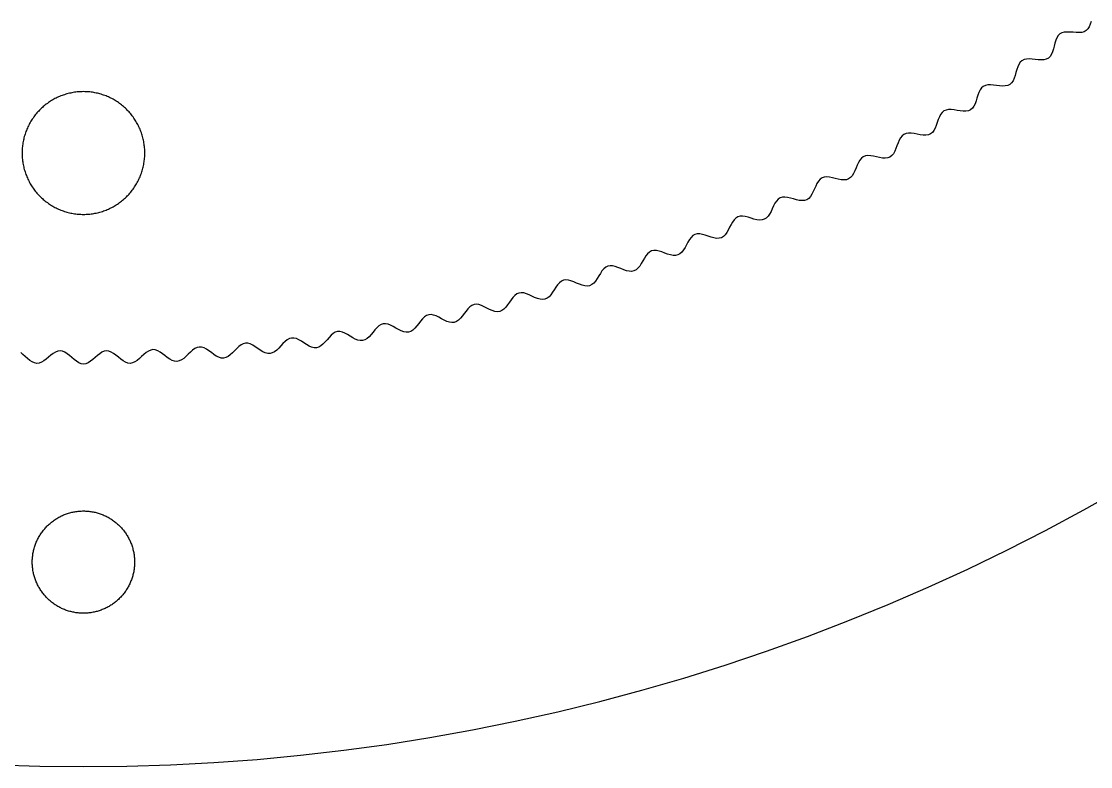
# Model space of a CAD drawing. Header units: metres. Extents: x -102 to 102, y -102 to 102.
# Drawn here: x -3 to 49.2, y -101.5 to -65.1 of the extents above; entities that cross this region are included whole.
import ezdxf

# ---------------------------------------------------------------- set-up
doc = ezdxf.new("R2010")
doc.units = ezdxf.units.M

msp = doc.modelspace()

# ---------------------------------------------------------------- linework, layer by layer
for p, q in [((49.2049, -65.2023), (49.1557, -65.3266)), ((49.2429, -65.0635), (49.2049, -65.2023)), ((47.6366, -65.7591), (47.571, -65.8618)), ((47.7193, -65.68), (47.6366, -65.7591)), ((47.8201, -65.6258), (47.7193, -65.68)), ((47.9381, -65.5951), (47.8201, -65.6258)), ((48.0708, -65.5843), (47.9381, -65.5951)), ((48.2143, -65.5879), (48.0708, -65.5843)), ((48.3636, -65.5988), (48.2143, -65.5879)), ((48.513, -65.6095), (48.3636, -65.5988)), ((48.6569, -65.6122), (48.513, -65.6095)), ((48.7901, -65.6002), (48.6569, -65.6122)), ((48.9084, -65.5678), (48.7901, -65.6002)), ((49.0091, -65.5118), (48.9084, -65.5678)), ((49.0913, -65.431), (49.0091, -65.5118)), ((49.1557, -65.3266), (49.0913, -65.431)), ((47.443, -66.2677), (47.407, -66.4131)), ((47.4787, -66.1223), (47.443, -66.2677)), ((47.5197, -65.9847), (47.4787, -66.1223)), ((47.571, -65.8618), (47.5197, -65.9847)), ((47.1608, -66.8547), (47.0585, -66.9079)), ((47.2452, -66.7762), (47.1608, -66.8547)), ((47.3125, -66.6737), (47.2452, -66.7762)), ((47.3651, -66.5508), (47.3125, -66.6737)), ((47.407, -66.4131), (47.3651, -66.5508)), ((45.6588, -67.2858), (45.614, -67.4222)), ((45.7134, -67.1644), (45.6588, -67.2858)), ((45.782, -67.0635), (45.7134, -67.1644)), ((45.8668, -66.9868), (45.782, -67.0635)), ((45.9691, -66.9354), (45.8668, -66.9868)), ((46.0878, -66.908), (45.9691, -66.9354)), ((46.2208, -66.901), (46.0878, -66.908)), ((46.3642, -66.9085), (46.2208, -66.901)), ((46.5132, -66.9237), (46.3642, -66.9085)), ((46.6622, -66.9385), (46.5132, -66.9237)), ((46.8059, -66.9453), (46.6622, -66.9385)), ((46.9394, -66.9369), (46.8059, -66.9453)), ((47.0585, -66.9079), (46.9394, -66.9369)), ((45.4885, -67.8474), (45.4324, -67.9687)), ((45.5341, -67.7109), (45.4885, -67.8474)), ((45.5742, -67.5666), (45.5341, -67.7109)), ((45.614, -67.4222), (45.5742, -67.5666)), ((43.8203, -68.4146), (43.7622, -68.5345)), ((43.8916, -68.3157), (43.8203, -68.4146)), ((43.9786, -68.2414), (43.8916, -68.3157)), ((44.0822, -68.1929), (43.9786, -68.2414)), ((44.2017, -68.1688), (44.0822, -68.1929)), ((44.3348, -68.1654), (44.2017, -68.1688)), ((44.478, -68.177), (44.3348, -68.1654)), ((44.6264, -68.1963), (44.478, -68.177)), ((44.775, -68.2153), (44.6264, -68.1963)), ((44.9185, -68.226), (44.775, -68.2153)), ((45.0521, -68.2214), (44.9185, -68.226)), ((45.172, -68.1957), (45.0521, -68.2214)), ((45.2757, -68.1454), (45.172, -68.1957)), ((45.3623, -68.0693), (45.2757, -68.1454)), ((45.4324, -67.9687), (45.3623, -68.0693)), ((-1.60747, -68.967), (-1.66017, -69.0012)), ((-1.55408, -68.9339), (-1.60747, -68.967)), ((-1.5, -68.9019), (-1.55408, -68.9339)), ((-1.44525, -68.8711), (-1.5, -68.9019)), ((-1.38988, -68.8414), (-1.44525, -68.8711)), ((-1.33389, -68.8129), (-1.38988, -68.8414)), ((-1.27733, -68.7855), (-1.33389, -68.8129)), ((-1.2202, -68.7594), (-1.27733, -68.7855)), ((-1.16254, -68.7344), (-1.2202, -68.7594)), ((-1.10437, -68.7107), (-1.16254, -68.7344)), ((-1.04572, -68.6881), (-1.10437, -68.7107)), ((-0.986588, -68.6669), (-1.04572, -68.6881)), ((-0.927048, -68.6468), (-0.986588, -68.6669)), ((-0.867081, -68.628), (-0.927048, -68.6468)), ((-0.806747, -68.6105), (-0.867081, -68.628)), ((-0.746063, -68.5942), (-0.806747, -68.6105)), ((-0.685043, -68.5793), (-0.746063, -68.5942)), ((-0.623734, -68.5656), (-0.685043, -68.5793)), ((-0.562134, -68.5531), (-0.623734, -68.5656)), ((-0.500305, -68.542), (-0.562134, -68.5531)), ((-0.438248, -68.5322), (-0.500305, -68.542)), ((-0.375992, -68.5237), (-0.438248, -68.5322)), ((-0.313583, -68.5164), (-0.375992, -68.5237)), ((-0.251022, -68.5105), (-0.313583, -68.5164)), ((-0.18837, -68.5059), (-0.251022, -68.5105)), ((-0.125626, -68.5026), (-0.18837, -68.5059)), ((-0.06282, -68.5007), (-0.125626, -68.5026)), ((0, -68.5), (-0.06282, -68.5007)), ((0.06282, -68.5007), (0, -68.5)), ((0.125626, -68.5026), (0.06282, -68.5007)), ((0.18837, -68.5059), (0.125626, -68.5026)), ((0.251022, -68.5105), (0.18837, -68.5059)), ((0.313583, -68.5164), (0.251022, -68.5105)), ((0.375992, -68.5237), (0.313583, -68.5164)), ((0.438248, -68.5322), (0.375992, -68.5237)), ((0.500305, -68.542), (0.438248, -68.5322)), ((0.562134, -68.5531), (0.500305, -68.542)), ((0.623734, -68.5656), (0.562134, -68.5531)), ((0.685043, -68.5793), (0.623734, -68.5656)), ((0.746063, -68.5942), (0.685043, -68.5793)), ((0.806747, -68.6105), (0.746063, -68.5942)), ((0.867081, -68.628), (0.806747, -68.6105)), ((0.927048, -68.6468), (0.867081, -68.628)), ((0.986588, -68.6669), (0.927048, -68.6468)), ((1.04572, -68.6881), (0.986588, -68.6669)), ((1.10437, -68.7107), (1.04572, -68.6881)), ((1.16254, -68.7344), (1.10437, -68.7107)), ((1.2202, -68.7594), (1.16254, -68.7344)), ((1.27733, -68.7855), (1.2202, -68.7594)), ((1.33389, -68.8129), (1.27733, -68.7855)), ((1.38988, -68.8414), (1.33389, -68.8129)), ((1.44525, -68.8711), (1.38988, -68.8414)), ((1.5, -68.9019), (1.44525, -68.8711)), ((1.55408, -68.9339), (1.5, -68.9019)), ((1.60747, -68.967), (1.55408, -68.9339)), ((1.66017, -69.0012), (1.60747, -68.967)), ((43.6258, -68.9559), (43.5763, -69.091)), ((43.6699, -68.8127), (43.6258, -68.9559)), ((43.7136, -68.6696), (43.6699, -68.8127)), ((43.7622, -68.5345), (43.7136, -68.6696)), ((-2.22943, -69.4926), (-2.27098, -69.5397)), ((-2.1869, -69.4464), (-2.22943, -69.4926)), ((-2.14342, -69.401), (-2.1869, -69.4464)), ((-2.09898, -69.3566), (-2.14342, -69.401)), ((-2.05363, -69.3131), (-2.09898, -69.3566)), ((-2.00739, -69.2706), (-2.05363, -69.3131)), ((-1.96025, -69.229), (-2.00739, -69.2706)), ((-1.91226, -69.1884), (-1.96025, -69.229)), ((-1.86343, -69.1489), (-1.91226, -69.1884)), ((-1.8138, -69.1104), (-1.86343, -69.1489)), ((-1.76335, -69.0729), (-1.8138, -69.1104)), ((-1.71213, -69.0365), (-1.76335, -69.0729)), ((-1.66017, -69.0012), (-1.71213, -69.0365)), ((1.71213, -69.0365), (1.66017, -69.0012)), ((1.76335, -69.0729), (1.71213, -69.0365)), ((1.8138, -69.1104), (1.76335, -69.0729)), ((1.86343, -69.1489), (1.8138, -69.1104)), ((1.91226, -69.1884), (1.86343, -69.1489)), ((1.96025, -69.229), (1.91226, -69.1884)), ((2.00739, -69.2706), (1.96025, -69.229)), ((2.05363, -69.3131), (2.00739, -69.2706)), ((2.09898, -69.3566), (2.05363, -69.3131)), ((2.14342, -69.401), (2.09898, -69.3566)), ((2.1869, -69.4464), (2.14342, -69.401)), ((2.22943, -69.4926), (2.1869, -69.4464)), ((2.27098, -69.5397), (2.22943, -69.4926)), ((42.056, -69.4427), (41.967, -69.5146)), ((42.1609, -69.3971), (42.056, -69.4427)), ((42.2811, -69.3764), (42.1609, -69.3971)), ((42.4143, -69.3768), (42.2811, -69.3764)), ((42.557, -69.3923), (42.4143, -69.3768)), ((42.7048, -69.4157), (42.557, -69.3923)), ((42.8528, -69.4389), (42.7048, -69.4157)), ((42.996, -69.4536), (42.8528, -69.4389)), ((43.1297, -69.4527), (42.996, -69.4536)), ((43.2503, -69.4304), (43.1297, -69.4527)), ((43.3553, -69.383), (43.2503, -69.4304)), ((43.444, -69.3094), (43.3553, -69.383)), ((43.5169, -69.2108), (43.444, -69.3094)), ((43.5763, -69.091), (43.5169, -69.2108)), ((-2.59807, -70), (-2.62891, -70.0547)), ((-2.56609, -69.9459), (-2.59807, -70)), ((-2.53297, -69.8925), (-2.56609, -69.9459)), ((-2.49875, -69.8398), (-2.53297, -69.8925)), ((-2.46344, -69.7879), (-2.49875, -69.8398)), ((-2.42705, -69.7366), (-2.46344, -69.7879)), ((-2.38959, -69.6862), (-2.42705, -69.7366)), ((-2.35107, -69.6366), (-2.38959, -69.6862)), ((-2.31154, -69.5877), (-2.35107, -69.6366)), ((-2.27098, -69.5397), (-2.31154, -69.5877)), ((2.31154, -69.5877), (2.27098, -69.5397)), ((2.35107, -69.6366), (2.31154, -69.5877)), ((2.38959, -69.6862), (2.35107, -69.6366)), ((2.42705, -69.7366), (2.38959, -69.6862)), ((2.46344, -69.7879), (2.42705, -69.7366)), ((2.49875, -69.8398), (2.46344, -69.7879)), ((2.53297, -69.8925), (2.49875, -69.8398)), ((2.56609, -69.9459), (2.53297, -69.8925)), ((2.59807, -70), (2.56609, -69.9459)), ((2.62891, -70.0547), (2.59807, -70)), ((41.7315, -70.0052), (41.6834, -70.1471)), ((41.7792, -69.8633), (41.7315, -70.0052)), ((41.8316, -69.7296), (41.7792, -69.8633)), ((41.8929, -69.6115), (41.8316, -69.7296)), ((41.967, -69.5146), (41.8929, -69.6115)), ((-2.83311, -70.5134), (-2.85316, -70.5729)), ((-2.81184, -70.4543), (-2.83311, -70.5134)), ((-2.78932, -70.3956), (-2.81184, -70.4543)), ((-2.76558, -70.3374), (-2.78932, -70.3956)), ((-2.74063, -70.2798), (-2.76558, -70.3374)), ((-2.71448, -70.2227), (-2.74063, -70.2798)), ((-2.68713, -70.1661), (-2.71448, -70.2227)), ((-2.6586, -70.1101), (-2.68713, -70.1661)), ((-2.62891, -70.0547), (-2.6586, -70.1101)), ((2.6586, -70.1101), (2.62891, -70.0547)), ((2.68713, -70.1661), (2.6586, -70.1101)), ((2.71448, -70.2227), (2.68713, -70.1661)), ((2.74063, -70.2798), (2.71448, -70.2227)), ((2.76558, -70.3374), (2.74063, -70.2798)), ((2.78932, -70.3956), (2.76558, -70.3374)), ((2.81184, -70.4543), (2.78932, -70.3956)), ((2.83311, -70.5134), (2.81184, -70.4543)), ((2.85316, -70.5729), (2.83311, -70.5134)), ((40.3275, -70.5299), (40.2068, -70.5473)), ((40.4606, -70.534), (40.3275, -70.5299)), ((40.6028, -70.5535), (40.4606, -70.534)), ((41.4918, -70.4954), (41.4011, -70.5665)), ((41.5675, -70.3988), (41.4918, -70.4954)), ((41.6302, -70.2808), (41.5675, -70.3988)), ((41.6834, -70.1471), (41.6302, -70.2808)), ((-2.9678, -71.0617), (-2.97633, -71.124)), ((-2.95798, -70.9997), (-2.9678, -71.0617)), ((-2.94685, -70.9379), (-2.95798, -70.9997)), ((-2.93443, -70.8763), (-2.94685, -70.9379)), ((-2.92073, -70.8149), (-2.93443, -70.8763)), ((-2.90575, -70.7539), (-2.92073, -70.8149)), ((-2.88948, -70.6932), (-2.90575, -70.7539)), ((-2.87195, -70.6329), (-2.88948, -70.6932)), ((-2.85316, -70.5729), (-2.87195, -70.6329)), ((2.87195, -70.6329), (2.85316, -70.5729)), ((2.88948, -70.6932), (2.87195, -70.6329)), ((2.90575, -70.7539), (2.88948, -70.6932)), ((2.92073, -70.8149), (2.90575, -70.7539)), ((2.93443, -70.8763), (2.92073, -70.8149)), ((2.94685, -70.9379), (2.93443, -70.8763)), ((2.95798, -70.9997), (2.94685, -70.9379)), ((2.9678, -71.0617), (2.95798, -70.9997)), ((2.97633, -71.124), (2.9678, -71.0617)), ((39.8122, -71.0027), (39.7606, -71.1431)), ((39.8683, -70.8705), (39.8122, -71.0027)), ((39.933, -70.754), (39.8683, -70.8705)), ((40.0097, -70.6593), (39.933, -70.754)), ((40.1007, -70.5899), (40.0097, -70.6593)), ((40.2068, -70.5473), (40.1007, -70.5899)), ((40.75, -70.5811), (40.6028, -70.5535)), ((40.8973, -70.6083), (40.75, -70.5811)), ((41.04, -70.6271), (40.8973, -70.6083)), ((41.1736, -70.6299), (41.04, -70.6271)), ((41.2948, -70.611), (41.1736, -70.6299)), ((41.4011, -70.5665), (41.2948, -70.611)), ((-2.99933, -71.4372), (-3, -71.5)), ((-3, -71.5), (-2.99933, -71.5628)), ((-2.99736, -71.3744), (-2.99933, -71.4372)), ((-2.99933, -71.5628), (-2.99736, -71.6256)), ((-2.99408, -71.3116), (-2.99736, -71.3744)), ((-2.98947, -71.249), (-2.99408, -71.3116)), ((-2.98355, -71.1864), (-2.98947, -71.249)), ((-2.97633, -71.124), (-2.98355, -71.1864)), ((2.98355, -71.1864), (2.97633, -71.124)), ((2.98947, -71.249), (2.98355, -71.1864)), ((2.99408, -71.3116), (2.98947, -71.249)), ((2.99736, -71.3744), (2.99408, -71.3116)), ((2.99933, -71.4372), (2.99736, -71.3744)), ((2.99736, -71.6256), (2.99933, -71.5628)), ((3, -71.5), (2.99933, -71.4372)), ((2.99933, -71.5628), (3, -71.5)), ((39.5856, -71.532), (39.5073, -71.6264)), ((39.6516, -71.4158), (39.5856, -71.532)), ((39.7086, -71.2836), (39.6516, -71.4158)), ((39.7606, -71.1431), (39.7086, -71.2836)), ((-2.99736, -71.6256), (-2.99408, -71.6884)), ((-2.99408, -71.6884), (-2.98947, -71.751)), ((-2.98947, -71.751), (-2.98355, -71.8136)), ((-2.98355, -71.8136), (-2.97633, -71.876)), ((-2.97633, -71.876), (-2.9678, -71.9382)), ((-2.9678, -71.9382), (-2.95798, -72.0003)), ((-2.95798, -72.0003), (-2.94685, -72.0621)), ((-2.94685, -72.0621), (-2.93443, -72.1237)), ((2.93443, -72.1237), (2.94685, -72.0621)), ((2.94685, -72.0621), (2.95798, -72.0003)), ((2.95798, -72.0003), (2.9678, -71.9382)), ((2.9678, -71.9382), (2.97633, -71.876)), ((2.97633, -71.876), (2.98355, -71.8136)), ((2.98355, -71.8136), (2.98947, -71.751)), ((2.98947, -71.751), (2.99408, -71.6884)), ((2.99408, -71.6884), (2.99736, -71.6256)), ((37.8142, -72.0866), (37.7586, -72.2256)), ((37.8739, -71.956), (37.8142, -72.0866)), ((37.9418, -71.8414), (37.8739, -71.956)), ((38.0211, -71.7489), (37.9418, -71.8414)), ((38.114, -71.6821), (38.0211, -71.7489)), ((38.2213, -71.6424), (38.114, -71.6821)), ((38.3425, -71.6284), (38.2213, -71.6424)), ((38.4754, -71.6362), (38.3425, -71.6284)), ((38.6171, -71.6597), (38.4754, -71.6362)), ((38.7634, -71.6913), (38.6171, -71.6597)), ((38.9099, -71.7227), (38.7634, -71.6913)), ((39.0519, -71.7455), (38.9099, -71.7227)), ((39.1855, -71.752), (39.0519, -71.7455)), ((39.3071, -71.7365), (39.1855, -71.752)), ((39.4147, -71.695), (39.3071, -71.7365)), ((39.5073, -71.6264), (39.4147, -71.695)), ((-2.93443, -72.1237), (-2.92073, -72.185)), ((-2.92073, -72.185), (-2.90575, -72.2461)), ((-2.90575, -72.2461), (-2.88948, -72.3067)), ((-2.88948, -72.3067), (-2.87195, -72.3671)), ((-2.87195, -72.3671), (-2.85316, -72.427)), ((-2.85316, -72.427), (-2.83311, -72.4866)), ((-2.83311, -72.4866), (-2.81184, -72.5457)), ((-2.81184, -72.5457), (-2.78932, -72.6044)), ((-2.78932, -72.6044), (-2.76558, -72.6625)), ((2.76558, -72.6625), (2.78932, -72.6044)), ((2.78932, -72.6044), (2.81184, -72.5457)), ((2.81184, -72.5457), (2.83311, -72.4866)), ((2.83311, -72.4866), (2.85316, -72.427)), ((2.85316, -72.427), (2.87195, -72.3671)), ((2.87195, -72.3671), (2.88948, -72.3067)), ((2.88948, -72.3067), (2.90575, -72.2461)), ((2.90575, -72.2461), (2.92073, -72.185)), ((2.92073, -72.185), (2.93443, -72.1237)), ((37.5729, -72.6095), (37.492, -72.7016)), ((37.6421, -72.4951), (37.5729, -72.6095)), ((37.7027, -72.3646), (37.6421, -72.4951)), ((37.7586, -72.2256), (37.7027, -72.3646)), ((-2.76558, -72.6625), (-2.74063, -72.7202)), ((-2.74063, -72.7202), (-2.71448, -72.7773)), ((-2.71448, -72.7773), (-2.68713, -72.8339)), ((-2.68713, -72.8339), (-2.6586, -72.8899)), ((-2.6586, -72.8899), (-2.62891, -72.9453)), ((-2.62891, -72.9453), (-2.59807, -73)), ((-2.59807, -73), (-2.56609, -73.0541)), ((-2.56609, -73.0541), (-2.53297, -73.1075)), ((-2.53297, -73.1075), (-2.49875, -73.1602)), ((2.49875, -73.1602), (2.53297, -73.1075)), ((2.53297, -73.1075), (2.56609, -73.0541)), ((2.56609, -73.0541), (2.59807, -73)), ((2.59807, -73), (2.62891, -72.9453)), ((2.62891, -72.9453), (2.6586, -72.8899)), ((2.6586, -72.8899), (2.68713, -72.8339)), ((2.68713, -72.8339), (2.71448, -72.7773)), ((2.71448, -72.7773), (2.74063, -72.7202)), ((2.74063, -72.7202), (2.76558, -72.6625)), ((35.7867, -73.1143), (35.7272, -73.2517)), ((35.85, -72.9855), (35.7867, -73.1143)), ((35.9211, -72.8728), (35.85, -72.9855)), ((36.003, -72.7825), (35.9211, -72.8728)), ((36.0977, -72.7184), (36.003, -72.7825)), ((36.2061, -72.6817), (36.0977, -72.7184)), ((36.3275, -72.6711), (36.2061, -72.6817)), ((36.4602, -72.6826), (36.3275, -72.6711)), ((36.6011, -72.71), (36.4602, -72.6826)), ((36.7465, -72.7457), (36.6011, -72.71)), ((36.8921, -72.7812), (36.7465, -72.7457)), ((37.0335, -72.8079), (36.8921, -72.7812)), ((37.1668, -72.8182), (37.0335, -72.8079)), ((37.2888, -72.806), (37.1668, -72.8182)), ((37.3975, -72.7676), (37.2888, -72.806)), ((37.492, -72.7016), (37.3975, -72.7676)), ((-2.49875, -73.1602), (-2.46344, -73.2121)), ((-2.46344, -73.2121), (-2.42705, -73.2634)), ((-2.42705, -73.2634), (-2.38959, -73.3138)), ((-2.38959, -73.3138), (-2.35107, -73.3634)), ((-2.35107, -73.3634), (-2.31154, -73.4123)), ((-2.31154, -73.4123), (-2.27098, -73.4603)), ((-2.27098, -73.4603), (-2.22943, -73.5074)), ((-2.22943, -73.5074), (-2.1869, -73.5536)), ((-2.1869, -73.5536), (-2.14342, -73.599)), ((-2.14342, -73.599), (-2.09898, -73.6434)), ((-2.09898, -73.6434), (-2.05363, -73.6869)), ((2.05363, -73.6869), (2.09898, -73.6434)), ((2.09898, -73.6434), (2.14342, -73.599)), ((2.14342, -73.599), (2.1869, -73.5536)), ((2.1869, -73.5536), (2.22943, -73.5074)), ((2.22943, -73.5074), (2.27098, -73.4603)), ((2.27098, -73.4603), (2.31154, -73.4123)), ((2.31154, -73.4123), (2.35107, -73.3634)), ((2.35107, -73.3634), (2.38959, -73.3138)), ((2.38959, -73.3138), (2.42705, -73.2634)), ((2.42705, -73.2634), (2.46344, -73.2121)), ((2.46344, -73.2121), (2.49875, -73.1602)), ((34.1626, -73.6643), (34.0532, -73.6979)), ((34.2843, -73.6571), (34.1626, -73.6643)), ((34.4166, -73.6723), (34.2843, -73.6571)), ((34.5567, -73.7036), (34.4166, -73.6723)), ((35.5309, -73.6302), (35.4474, -73.7201)), ((35.6032, -73.5178), (35.5309, -73.6302)), ((35.6675, -73.3891), (35.6032, -73.5178)), ((35.7272, -73.2517), (35.6675, -73.3891)), ((-2.05363, -73.6869), (-2.00739, -73.7294)), ((-2.00739, -73.7294), (-1.96025, -73.771)), ((-1.96025, -73.771), (-1.91226, -73.8115)), ((-1.91226, -73.8115), (-1.86343, -73.8511)), ((-1.86343, -73.8511), (-1.8138, -73.8896)), ((-1.8138, -73.8896), (-1.76335, -73.927)), ((-1.76335, -73.927), (-1.71213, -73.9634)), ((-1.71213, -73.9634), (-1.66017, -73.9987)), ((-1.66017, -73.9987), (-1.60747, -74.033)), ((-1.60747, -74.033), (-1.55408, -74.0661)), ((-1.55408, -74.0661), (-1.5, -74.0981)), ((-1.5, -74.0981), (-1.44525, -74.1289)), ((-1.44525, -74.1289), (-1.38988, -74.1586)), ((-1.38988, -74.1586), (-1.33389, -74.1871)), ((-1.33389, -74.1871), (-1.27733, -74.2145)), ((1.27733, -74.2145), (1.33389, -74.1871)), ((1.33389, -74.1871), (1.38988, -74.1586)), ((1.38988, -74.1586), (1.44525, -74.1289)), ((1.44525, -74.1289), (1.5, -74.0981)), ((1.5, -74.0981), (1.55408, -74.0661)), ((1.55408, -74.0661), (1.60747, -74.033)), ((1.60747, -74.033), (1.66017, -73.9987)), ((1.66017, -73.9987), (1.71213, -73.9634)), ((1.71213, -73.9634), (1.76335, -73.927)), ((1.76335, -73.927), (1.8138, -73.8896)), ((1.8138, -73.8896), (1.86343, -73.8511)), ((1.86343, -73.8511), (1.91226, -73.8115)), ((1.91226, -73.8115), (1.96025, -73.771)), ((1.96025, -73.771), (2.00739, -73.7294)), ((2.00739, -73.7294), (2.05363, -73.6869)), ((33.7313, -74.085), (33.668, -74.2207)), ((33.7982, -73.958), (33.7313, -74.085)), ((33.8724, -73.8474), (33.7982, -73.958)), ((33.9567, -73.7594), (33.8724, -73.8474)), ((34.0532, -73.6979), (33.9567, -73.7594)), ((34.701, -73.7434), (34.5567, -73.7036)), ((34.8455, -73.7829), (34.701, -73.7434)), ((34.9861, -73.8135), (34.8455, -73.7829)), ((35.1191, -73.8275), (34.9861, -73.8135)), ((35.2414, -73.8188), (35.1191, -73.8275)), ((35.3511, -73.7834), (35.2414, -73.8188)), ((35.4474, -73.7201), (35.3511, -73.7834)), ((-1.27733, -74.2145), (-1.2202, -74.2406)), ((-1.2202, -74.2406), (-1.16254, -74.2656)), ((-1.16254, -74.2656), (-1.10437, -74.2893)), ((-1.10437, -74.2893), (-1.04572, -74.3118)), ((-1.04572, -74.3118), (-0.986588, -74.3331)), ((-0.986588, -74.3331), (-0.927048, -74.3532)), ((-0.927048, -74.3532), (-0.867081, -74.3719)), ((-0.867081, -74.3719), (-0.806747, -74.3895)), ((-0.806747, -74.3895), (-0.746063, -74.4057)), ((-0.746063, -74.4057), (-0.685043, -74.4207)), ((-0.685043, -74.4207), (-0.623734, -74.4344)), ((-0.623734, -74.4344), (-0.562134, -74.4469)), ((-0.562134, -74.4469), (-0.500305, -74.458)), ((-0.500305, -74.458), (-0.438248, -74.4678)), ((-0.438248, -74.4678), (-0.375992, -74.4763)), ((-0.375992, -74.4763), (-0.313583, -74.4836)), ((-0.313583, -74.4836), (-0.251022, -74.4895)), ((-0.251022, -74.4895), (-0.18837, -74.4941)), ((-0.18837, -74.4941), (-0.125626, -74.4974)), ((-0.125626, -74.4974), (-0.06282, -74.4993)), ((-0.06282, -74.4993), (0, -74.5)), ((0, -74.5), (0.06282, -74.4993)), ((0.06282, -74.4993), (0.125626, -74.4974)), ((0.125626, -74.4974), (0.18837, -74.4941)), ((0.18837, -74.4941), (0.251022, -74.4895)), ((0.251022, -74.4895), (0.313583, -74.4836)), ((0.313583, -74.4836), (0.375992, -74.4763)), ((0.375992, -74.4763), (0.438248, -74.4678)), ((0.438248, -74.4678), (0.500305, -74.458)), ((0.500305, -74.458), (0.562134, -74.4469)), ((0.562134, -74.4469), (0.623734, -74.4344)), ((0.623734, -74.4344), (0.685043, -74.4207)), ((0.685043, -74.4207), (0.746063, -74.4057)), ((0.746063, -74.4057), (0.806747, -74.3895)), ((0.806747, -74.3895), (0.867081, -74.3719)), ((0.867081, -74.3719), (0.927048, -74.3532)), ((0.927048, -74.3532), (0.986588, -74.3331)), ((0.986588, -74.3331), (1.04572, -74.3118)), ((1.04572, -74.3118), (1.10437, -74.2893)), ((1.10437, -74.2893), (1.16254, -74.2656)), ((1.16254, -74.2656), (1.2202, -74.2406)), ((1.2202, -74.2406), (1.27733, -74.2145)), ((31.884, -74.6788), (31.7972, -74.7644)), ((31.9822, -74.62), (31.884, -74.6788)), ((32.0924, -74.5894), (31.9822, -74.62)), ((32.2143, -74.5856), (32.0924, -74.5894)), ((32.3461, -74.6045), (32.2143, -74.5856)), ((32.4853, -74.6398), (32.3461, -74.6045)), ((32.6284, -74.6835), (32.4853, -74.6398)), ((32.7718, -74.7271), (32.6284, -74.6835)), ((33.3752, -74.6811), (33.2771, -74.7417)), ((33.4611, -74.5936), (33.3752, -74.6811)), ((33.5366, -74.4833), (33.4611, -74.5936)), ((33.6044, -74.3564), (33.5366, -74.4833)), ((33.668, -74.2207), (33.6044, -74.3564)), ((31.5825, -75.1318), (31.5152, -75.2657)), ((31.6495, -74.998), (31.5825, -75.1318)), ((31.72, -74.8729), (31.6495, -74.998)), ((31.7972, -74.7644), (31.72, -74.8729)), ((32.9115, -74.7616), (32.7718, -74.7271)), ((33.044, -74.7793), (32.9115, -74.7616)), ((33.1665, -74.774), (33.044, -74.7793)), ((33.2771, -74.7417), (33.1665, -74.774)), ((29.617, -75.7294), (29.5431, -75.8524)), ((29.6973, -75.6231), (29.617, -75.7294)), ((29.7864, -75.5399), (29.6973, -75.6231)), ((29.8862, -75.4839), (29.7864, -75.5399)), ((29.9973, -75.4564), (29.8862, -75.4839)), ((30.1192, -75.456), (29.9973, -75.4564)), ((30.2504, -75.4786), (30.1192, -75.456)), ((30.3885, -75.5177), (30.2504, -75.4786)), ((30.5304, -75.5655), (30.3885, -75.5177)), ((30.6725, -75.613), (30.5304, -75.5655)), ((30.8112, -75.6514), (30.6725, -75.613)), ((30.9431, -75.6728), (30.8112, -75.6514)), ((31.0658, -75.6709), (30.9431, -75.6728)), ((31.1773, -75.6417), (31.0658, -75.6709)), ((31.277, -75.5839), (31.1773, -75.6417)), ((31.3653, -75.4988), (31.277, -75.5839)), ((31.4438, -75.3906), (31.3653, -75.4988)), ((31.5152, -75.2657), (31.4438, -75.3906)), ((27.7669, -76.2889), (27.6656, -76.3421)), ((27.8787, -76.2646), (27.7669, -76.2889)), ((28.0006, -76.2676), (27.8787, -76.2646)), ((28.1311, -76.2938), (28.0006, -76.2676)), ((28.2681, -76.3368), (28.1311, -76.2938)), ((29.3266, -76.2392), (29.245, -76.3452)), ((29.4014, -76.1163), (29.3266, -76.2392)), ((29.4724, -75.9844), (29.4014, -76.1163)), ((29.5431, -75.8524), (29.4724, -75.9844)), ((27.3393, -76.7777), (27.2646, -76.9075)), ((27.4137, -76.6478), (27.3393, -76.7777)), ((27.491, -76.5268), (27.4137, -76.6478)), ((27.5742, -76.4228), (27.491, -76.5268)), ((27.6656, -76.3421), (27.5742, -76.4228)), ((28.4086, -76.3885), (28.2681, -76.3368)), ((28.5493, -76.4399), (28.4086, -76.3885)), ((28.6868, -76.4822), (28.5493, -76.4399)), ((28.8182, -76.5073), (28.6868, -76.4822)), ((28.9408, -76.5088), (28.8182, -76.5073)), ((29.0531, -76.4828), (28.9408, -76.5088)), ((29.1543, -76.4277), (29.0531, -76.4828)), ((29.245, -76.3452), (29.1543, -76.4277)), ((25.3435, -77.2645), (25.2629, -77.3833)), ((25.4296, -77.1629), (25.3435, -77.2645)), ((25.5232, -77.0848), (25.4296, -77.1629)), ((25.626, -77.0345), (25.5232, -77.0848)), ((25.7384, -77.0133), (25.626, -77.0345)), ((25.8601, -77.0197), (25.7384, -77.0133)), ((25.9899, -77.0495), (25.8601, -77.0197)), ((26.1257, -77.0963), (25.9899, -77.0495)), ((26.2646, -77.1519), (26.1257, -77.0963)), ((26.4038, -77.2073), (26.2646, -77.1519)), ((26.5401, -77.2534), (26.4038, -77.2073)), ((26.6707, -77.2821), (26.5401, -77.2534)), ((26.7933, -77.2871), (26.6707, -77.2821)), ((26.9062, -77.2641), (26.7933, -77.2871)), ((27.009, -77.2119), (26.9062, -77.2641)), ((27.1019, -77.1319), (27.009, -77.2119)), ((27.1864, -77.0283), (27.1019, -77.1319)), ((27.2646, -76.9075), (27.1864, -77.0283)), ((23.2651, -77.8428), (23.1763, -77.942)), ((23.3609, -77.7674), (23.2651, -77.8428)), ((23.465, -77.72), (23.3609, -77.7674)), ((23.578, -77.7019), (23.465, -77.72)), ((23.6995, -77.7117), (23.578, -77.7019)), ((23.8284, -77.7451), (23.6995, -77.7117)), ((23.9628, -77.7957), (23.8284, -77.7451)), ((24.1002, -77.8552), (23.9628, -77.7957)), ((24.2378, -77.9144), (24.1002, -77.8552)), ((24.9377, -77.8586), (24.8426, -77.936)), ((25.0251, -77.7574), (24.9377, -77.8586)), ((25.1066, -77.6388), (25.0251, -77.7574)), ((25.1849, -77.5111), (25.1066, -77.6388)), ((25.2629, -77.3833), (25.1849, -77.5111)), ((21.2858, -78.3449), (21.1804, -78.3894)), ((21.3992, -78.3299), (21.2858, -78.3449)), ((21.5204, -78.3431), (21.3992, -78.3299)), ((21.6484, -78.3802), (21.5204, -78.3431)), ((21.7813, -78.4345), (21.6484, -78.3802)), ((22.929, -78.3096), (22.8442, -78.4258)), ((23.0108, -78.1841), (22.929, -78.3096)), ((23.0923, -78.0585), (23.0108, -78.1841)), ((23.1763, -77.942), (23.0923, -78.0585)), ((24.3728, -77.9643), (24.2378, -77.9144)), ((24.5025, -77.9967), (24.3728, -77.9643)), ((24.6248, -78.0051), (24.5025, -77.9967)), ((24.7384, -77.9853), (24.6248, -78.0051)), ((24.8426, -77.936), (24.7384, -77.9853)), ((19.2038, -78.8969), (19.09, -78.9086)), ((19.3246, -78.9135), (19.2038, -78.8969)), ((20.8188, -78.7961), (20.7335, -78.9192)), ((20.9038, -78.6729), (20.8188, -78.7961)), ((20.991, -78.5588), (20.9038, -78.6729)), ((21.0826, -78.4621), (20.991, -78.5588)), ((21.1804, -78.3894), (21.0826, -78.4621)), ((21.917, -78.4977), (21.7813, -78.4345)), ((22.0528, -78.5608), (21.917, -78.4977)), ((22.1864, -78.6144), (22.0528, -78.5608)), ((22.3151, -78.6504), (22.1864, -78.6144)), ((22.4372, -78.6622), (22.3151, -78.6504)), ((22.5513, -78.6456), (22.4372, -78.6622)), ((22.6568, -78.5992), (22.5513, -78.6456)), ((22.754, -78.5246), (22.6568, -78.5992)), ((22.8442, -78.4258), (22.754, -78.5246)), ((16.8793, -79.4109), (16.7716, -79.4495)), ((16.9934, -79.4023), (16.8793, -79.4109)), ((17.1137, -79.4223), (16.9934, -79.4023)), ((17.2393, -79.4664), (17.1137, -79.4223)), ((18.6106, -79.3467), (18.5219, -79.4674)), ((18.699, -79.2259), (18.6106, -79.3467)), ((18.7893, -79.1143), (18.699, -79.2259)), ((18.8836, -79.0202), (18.7893, -79.1143)), ((18.9834, -78.9502), (18.8836, -79.0202)), ((19.09, -78.9086), (18.9834, -78.9502)), ((19.4514, -78.9541), (19.3246, -78.9135)), ((19.5828, -79.0121), (19.4514, -78.9541)), ((19.7166, -79.0791), (19.5828, -79.0121)), ((19.8507, -79.1459), (19.7166, -79.0791)), ((19.9827, -79.2032), (19.8507, -79.1459)), ((20.1104, -79.2428), (19.9827, -79.2032)), ((20.2321, -79.258), (20.1104, -79.2428)), ((20.3466, -79.2446), (20.2321, -79.258)), ((20.4533, -79.2012), (20.3466, -79.2446)), ((20.5526, -79.1293), (20.4533, -79.2012)), ((20.6455, -79.0331), (20.5526, -79.1293)), ((20.7335, -78.9192), (20.6455, -79.0331)), ((14.4431, -79.9511), (14.3437, -80.0397)), ((14.5467, -79.8868), (14.4431, -79.9511)), ((14.6554, -79.8512), (14.5467, -79.8868)), ((14.7697, -79.8459), (14.6554, -79.8512)), ((14.8894, -79.8691), (14.7697, -79.8459)), ((15.0138, -79.9168), (14.8894, -79.8691)), ((15.1417, -79.982), (15.0138, -79.9168)), ((16.3878, -79.8354), (16.2958, -79.9536)), ((16.4796, -79.7171), (16.3878, -79.8354)), ((16.573, -79.608), (16.4796, -79.7171)), ((16.6698, -79.5166), (16.573, -79.608)), ((16.7716, -79.4495), (16.6698, -79.5166)), ((17.369, -79.528), (17.2393, -79.4664)), ((17.5009, -79.5988), (17.369, -79.528)), ((17.6331, -79.6693), (17.5009, -79.5988)), ((17.7634, -79.7303), (17.6331, -79.6693)), ((17.89, -79.7734), (17.7634, -79.7303)), ((18.0112, -79.792), (17.89, -79.7734)), ((18.126, -79.7818), (18.0112, -79.792)), ((18.2339, -79.7414), (18.126, -79.7818)), ((18.3352, -79.6723), (18.2339, -79.7414)), ((18.4307, -79.5787), (18.3352, -79.6723)), ((18.5219, -79.4674), (18.4307, -79.5787)), ((12.1033, -80.409), (12.004, -80.5127)), ((12.2051, -80.3232), (12.1033, -80.409)), ((12.3105, -80.2618), (12.2051, -80.3232)), ((12.4202, -80.2293), (12.3105, -80.2618)), ((12.5345, -80.2271), (12.4202, -80.2293)), ((12.6535, -80.2537), (12.5345, -80.2271)), ((12.7765, -80.3048), (12.6535, -80.2537)), ((12.9025, -80.3736), (12.7765, -80.3048)), ((13.0303, -80.4516), (12.9025, -80.3736)), ((13.1583, -80.5294), (13.0303, -80.4516)), ((14.057, -80.3774), (13.9598, -80.4835)), ((14.1523, -80.2618), (14.057, -80.3774)), ((14.2473, -80.1461), (14.1523, -80.2618)), ((14.3437, -80.0397), (14.2473, -80.1461)), ((15.2716, -80.0564), (15.1417, -79.982)), ((15.4017, -80.1306), (15.2716, -80.0564)), ((15.5303, -80.1952), (15.4017, -80.1306)), ((15.6556, -80.2419), (15.5303, -80.1952)), ((15.7762, -80.2638), (15.6556, -80.2419)), ((15.8913, -80.2568), (15.7762, -80.2638)), ((16.0003, -80.2195), (15.8913, -80.2568)), ((16.1035, -80.1532), (16.0003, -80.2195)), ((16.2016, -80.0623), (16.1035, -80.1532)), ((16.2958, -79.9536), (16.2016, -80.0623)), ((5.66318, -80.9872), (5.55115, -81.0104)), ((5.77734, -80.9946), (5.66318, -80.9872)), ((5.89368, -81.0311), (5.77734, -80.9946)), ((7.59587, -80.9593), (7.49091, -81.0573)), ((7.7023, -80.8792), (7.59587, -80.9593)), ((7.81093, -80.8239), (7.7023, -80.8792)), ((7.92226, -80.7975), (7.81093, -80.8239)), ((8.03659, -80.8017), (7.92226, -80.7975)), ((8.1539, -80.8349), (8.03659, -80.8017)), ((8.27385, -80.8928), (8.1539, -80.8349)), ((8.39584, -80.9685), (8.27385, -80.8928)), ((8.51906, -81.0535), (8.39584, -80.9685)), ((9.64992, -80.9267), (9.54831, -81.0367)), ((9.75124, -80.8165), (9.64992, -80.9267)), ((9.85344, -80.7156), (9.75124, -80.8165)), ((9.95758, -80.6326), (9.85344, -80.7156)), ((10.0646, -80.5742), (9.95758, -80.6326)), ((10.1752, -80.5448), (10.0646, -80.5742)), ((10.2896, -80.5458), (10.1752, -80.5448)), ((10.4078, -80.5758), (10.2896, -80.5458)), ((10.5293, -80.6302), (10.4078, -80.5758)), ((10.6533, -80.7025), (10.5293, -80.6302)), ((10.7789, -80.7841), (10.6533, -80.7025)), ((10.9047, -80.8654), (10.7789, -80.7841)), ((11.0294, -80.9371), (10.9047, -80.8654)), ((11.1519, -80.9907), (11.0294, -80.9371)), ((11.2712, -81.0193), (11.1519, -80.9907)), ((11.4974, -80.9875), (11.3864, -81.0188)), ((11.6041, -80.9271), (11.4974, -80.9875)), ((11.7071, -80.8419), (11.6041, -80.9271)), ((11.8073, -80.7386), (11.7071, -80.8419)), ((11.9058, -80.6257), (11.8073, -80.7386)), ((12.004, -80.5127), (11.9058, -80.6257)), ((13.285, -80.5976), (13.1583, -80.5294)), ((13.409, -80.6477), (13.285, -80.5976)), ((13.529, -80.673), (13.409, -80.6477)), ((13.6442, -80.6693), (13.529, -80.673)), ((13.7542, -80.6349), (13.6442, -80.6693)), ((13.8592, -80.5715), (13.7542, -80.6349)), ((13.9598, -80.4835), (13.8592, -80.5715)), ((-2.9545, -81.349), (-3.06476, -81.2571)), ((-2.8443, -81.4503), (-2.9545, -81.349)), ((-2.73384, -81.5515), (-2.8443, -81.4503)), ((-1.7068, -81.4821), (-1.82274, -81.577)), ((-1.59113, -81.3871), (-1.7068, -81.4821)), ((-1.47589, -81.3014), (-1.59113, -81.3871)), ((-1.36121, -81.2337), (-1.47589, -81.3014)), ((-1.24709, -81.1908), (-1.36121, -81.2337)), ((-1.13351, -81.1771), (-1.24709, -81.1908)), ((-1.02036, -81.194), (-1.13351, -81.1771)), ((-0.907486, -81.2401), (-1.02036, -81.194)), ((-0.794739, -81.311), (-0.907486, -81.2401)), ((-0.681946, -81.3998), (-0.794739, -81.311)), ((-0.56897, -81.498), (-0.681946, -81.3998)), ((-0.455719, -81.5961), (-0.56897, -81.498)), ((0.56897, -81.498), (0.455719, -81.5961)), ((0.681946, -81.3998), (0.56897, -81.498)), ((0.794739, -81.311), (0.681946, -81.3998)), ((0.907486, -81.2401), (0.794739, -81.311)), ((1.02036, -81.194), (0.907486, -81.2401)), ((1.13351, -81.1771), (1.02036, -81.194)), ((1.24709, -81.1908), (1.13351, -81.1771)), ((1.36121, -81.2337), (1.24709, -81.1908)), ((1.47589, -81.3014), (1.36121, -81.2337)), ((1.59113, -81.3871), (1.47589, -81.3014)), ((1.7068, -81.4821), (1.59113, -81.3871)), ((1.82274, -81.577), (1.7068, -81.4821)), ((2.8443, -81.4503), (2.73384, -81.5515)), ((2.9545, -81.349), (2.8443, -81.4503)), ((3.06476, -81.2571), (2.9545, -81.349)), ((3.17549, -81.1831), (3.06476, -81.2571)), ((3.28703, -81.1339), (3.17549, -81.1831)), ((3.39967, -81.1138), (3.28703, -81.1339)), ((3.51358, -81.1244), (3.39967, -81.1138)), ((3.62886, -81.1641), (3.51358, -81.1244)), ((3.74539, -81.2285), (3.62886, -81.1641)), ((3.86296, -81.3109), (3.74539, -81.2285)), ((3.98125, -81.4027), (3.86296, -81.3109)), ((4.09979, -81.4943), (3.98125, -81.4027)), ((4.21811, -81.5762), (4.09979, -81.4943)), ((5.00983, -81.4434), (4.90137, -81.538)), ((5.11742, -81.3392), (5.00983, -81.4434)), ((5.22473, -81.2348), (5.11742, -81.3392)), ((5.3324, -81.1398), (5.22473, -81.2348)), ((5.44102, -81.0628), (5.3324, -81.1398)), ((5.55115, -81.0104), (5.44102, -81.0628)), ((6.01196, -81.0923), (5.89368, -81.0311)), ((6.13179, -81.1714), (6.01196, -81.0923)), ((6.25259, -81.2598), (6.13179, -81.1714)), ((6.37366, -81.348), (6.25259, -81.2598)), ((6.4942, -81.4266), (6.37366, -81.348)), ((6.61353, -81.4869), (6.4942, -81.4266)), ((6.73099, -81.5222), (6.61353, -81.4869)), ((6.95862, -81.5031), (6.8461, -81.5281)), ((7.06854, -81.4487), (6.95862, -81.5031)), ((7.17613, -81.3693), (7.06854, -81.4487)), ((7.28191, -81.2718), (7.17613, -81.3693)), ((7.38655, -81.1646), (7.28191, -81.2718)), ((7.49091, -81.0573), (7.38655, -81.1646)), ((8.64253, -81.1384), (8.51906, -81.0535)), ((8.76524, -81.2135), (8.64253, -81.1384)), ((8.8862, -81.2705), (8.76524, -81.2135)), ((9.00459, -81.3024), (8.8862, -81.2705)), ((9.11983, -81.3051), (9.00459, -81.3024)), ((9.2316, -81.277), (9.11983, -81.3051)), ((9.33997, -81.2196), (9.2316, -81.277)), ((9.4453, -81.1372), (9.33997, -81.2196)), ((9.54831, -81.0367), (9.4453, -81.1372)), ((11.3864, -81.0188), (11.2712, -81.0193)), ((-2.62279, -81.643), (-2.73384, -81.5515)), ((-2.51093, -81.7163), (-2.62279, -81.643)), ((-2.39813, -81.7644), (-2.51093, -81.7163)), ((-2.28441, -81.7831), (-2.39813, -81.7644)), ((-2.1698, -81.7708), (-2.28441, -81.7831)), ((-2.0545, -81.729), (-2.1698, -81.7708)), ((-1.93872, -81.6621), (-2.0545, -81.729)), ((-1.82274, -81.577), (-1.93872, -81.6621)), ((-0.342148, -81.6844), (-0.455719, -81.5961)), ((-0.228302, -81.7545), (-0.342148, -81.6844)), ((-0.114212, -81.7995), (-0.228302, -81.7545)), ((0, -81.815), (-0.114212, -81.7995)), ((0.114212, -81.7995), (0, -81.815)), ((0.228302, -81.7545), (0.114212, -81.7995)), ((0.342148, -81.6844), (0.228302, -81.7545)), ((0.455719, -81.5961), (0.342148, -81.6844)), ((1.93872, -81.6621), (1.82274, -81.577)), ((2.0545, -81.729), (1.93872, -81.6621)), ((2.1698, -81.7708), (2.0545, -81.729)), ((2.28441, -81.7831), (2.1698, -81.7708)), ((2.39813, -81.7644), (2.28441, -81.7831)), ((2.51093, -81.7163), (2.39813, -81.7644)), ((2.62279, -81.643), (2.51093, -81.7163)), ((2.73384, -81.5515), (2.62279, -81.643)), ((4.33571, -81.6398), (4.21811, -81.5762)), ((4.45213, -81.6783), (4.33571, -81.6398)), ((4.56703, -81.6874), (4.45213, -81.6783)), ((4.68021, -81.6656), (4.56703, -81.6874)), ((4.7916, -81.6143), (4.68021, -81.6656)), ((4.90137, -81.538), (4.7916, -81.6143)), ((6.8461, -81.5281), (6.73099, -81.5222)), ((48.898, -88.9451), (50.75, -87.9016)), ((-1.29506, -89.3616), (-1.25, -89.3349)), ((-1.25, -89.3349), (-1.20438, -89.3092)), ((-1.20438, -89.3092), (-1.15823, -89.2845)), ((-1.15823, -89.2845), (-1.11159, -89.2607)), ((-1.11159, -89.2607), (-1.06444, -89.2379)), ((-1.06444, -89.2379), (-1.01683, -89.2161)), ((-1.01683, -89.2161), (-0.968781, -89.1953)), ((-0.968781, -89.1953), (-0.920303, -89.1756)), ((-0.920303, -89.1756), (-0.871429, -89.1568)), ((-0.871429, -89.1568), (-0.822159, -89.1391)), ((-0.822159, -89.1391), (-0.772537, -89.1223)), ((-0.772537, -89.1223), (-0.722565, -89.1067)), ((-0.722565, -89.1067), (-0.672287, -89.0921)), ((-0.672287, -89.0921), (-0.621719, -89.0785)), ((-0.621719, -89.0785), (-0.570877, -89.066)), ((-0.570877, -89.066), (-0.519775, -89.0546)), ((-0.519775, -89.0546), (-0.468445, -89.0443)), ((-0.468445, -89.0443), (-0.416916, -89.035)), ((-0.416916, -89.035), (-0.365204, -89.0268)), ((-0.365204, -89.0268), (-0.313324, -89.0197)), ((-0.313324, -89.0197), (-0.261307, -89.0137)), ((-0.261307, -89.0137), (-0.209183, -89.0088)), ((-0.209183, -89.0088), (-0.156967, -89.0049)), ((-0.156967, -89.0049), (-0.104675, -89.0022)), ((-0.104675, -89.0022), (-0.052353, -89.0005)), ((-0.052353, -89.0005), (0, -89)), ((0, -89), (0.052353, -89.0005)), ((0.052353, -89.0005), (0.104675, -89.0022)), ((0.104675, -89.0022), (0.156967, -89.0049)), ((0.156967, -89.0049), (0.209183, -89.0088)), ((0.209183, -89.0088), (0.261307, -89.0137)), ((0.261307, -89.0137), (0.313324, -89.0197)), ((0.313324, -89.0197), (0.365204, -89.0268)), ((0.365204, -89.0268), (0.416916, -89.035)), ((0.416916, -89.035), (0.468445, -89.0443)), ((0.468445, -89.0443), (0.519775, -89.0546)), ((0.519775, -89.0546), (0.570877, -89.066)), ((0.570877, -89.066), (0.621719, -89.0785)), ((0.621719, -89.0785), (0.672287, -89.0921)), ((0.672287, -89.0921), (0.722565, -89.1067)), ((0.722565, -89.1067), (0.772537, -89.1223)), ((0.772537, -89.1223), (0.822159, -89.1391)), ((0.822159, -89.1391), (0.871429, -89.1568)), ((0.871429, -89.1568), (0.920303, -89.1756)), ((0.920303, -89.1756), (0.968781, -89.1953)), ((0.968781, -89.1953), (1.01683, -89.2161)), ((1.01683, -89.2161), (1.06444, -89.2379)), ((1.06444, -89.2379), (1.11159, -89.2607)), ((1.11159, -89.2607), (1.15823, -89.2845)), ((1.15823, -89.2845), (1.20438, -89.3092)), ((1.20438, -89.3092), (1.25, -89.3349)), ((1.25, -89.3349), (1.29506, -89.3616)), ((47.0245, -89.9497), (48.898, -88.9451)), ((-1.92627, -89.9064), (-1.89249, -89.8664)), ((-1.89249, -89.8664), (-1.85785, -89.8272)), ((-1.85785, -89.8272), (-1.82242, -89.7886)), ((-1.82242, -89.7886), (-1.78618, -89.7508)), ((-1.78618, -89.7508), (-1.74915, -89.7138)), ((-1.74915, -89.7138), (-1.71136, -89.6776)), ((-1.71136, -89.6776), (-1.67282, -89.6421)), ((-1.67282, -89.6421), (-1.63354, -89.6075)), ((-1.63354, -89.6075), (-1.59355, -89.5737)), ((-1.59355, -89.5737), (-1.55286, -89.5408)), ((-1.55286, -89.5408), (-1.51149, -89.5087)), ((-1.51149, -89.5087), (-1.46945, -89.4774)), ((-1.46945, -89.4774), (-1.42677, -89.4471)), ((-1.42677, -89.4471), (-1.38347, -89.4177)), ((-1.38347, -89.4177), (-1.33955, -89.3892)), ((-1.33955, -89.3892), (-1.29506, -89.3616)), ((1.29506, -89.3616), (1.33955, -89.3892)), ((1.33955, -89.3892), (1.38347, -89.4177)), ((1.38347, -89.4177), (1.42677, -89.4471)), ((1.42677, -89.4471), (1.46945, -89.4774)), ((1.46945, -89.4774), (1.51149, -89.5087)), ((1.51149, -89.5087), (1.55286, -89.5408)), ((1.55286, -89.5408), (1.59355, -89.5737)), ((1.59355, -89.5737), (1.63354, -89.6075)), ((1.63354, -89.6075), (1.67282, -89.6421)), ((1.67282, -89.6421), (1.71136, -89.6776)), ((1.71136, -89.6776), (1.74915, -89.7138)), ((1.74915, -89.7138), (1.78618, -89.7508)), ((1.78618, -89.7508), (1.82242, -89.7886)), ((1.82242, -89.7886), (1.85785, -89.8272)), ((1.85785, -89.8272), (1.89249, -89.8664)), ((1.89249, -89.8664), (1.92627, -89.9064)), ((-2.26205, -90.4355), (-2.23927, -90.3884)), ((-2.23927, -90.3884), (-2.2155, -90.3418)), ((-2.2155, -90.3418), (-2.19077, -90.2956)), ((-2.19077, -90.2956), (-2.16505, -90.25)), ((-2.16505, -90.25), (-2.1384, -90.2049)), ((-2.1384, -90.2049), (-2.11081, -90.1604)), ((-2.11081, -90.1604), (-2.08229, -90.1165)), ((-2.08229, -90.1165), (-2.05287, -90.0732)), ((-2.05287, -90.0732), (-2.02254, -90.0305)), ((-2.02254, -90.0305), (-1.99132, -89.9885)), ((-1.99132, -89.9885), (-1.95923, -89.9471)), ((-1.95923, -89.9471), (-1.92627, -89.9064)), ((1.92627, -89.9064), (1.95923, -89.9471)), ((1.95923, -89.9471), (1.99132, -89.9885)), ((1.99132, -89.9885), (2.02254, -90.0305)), ((2.02254, -90.0305), (2.05287, -90.0732)), ((2.05287, -90.0732), (2.08229, -90.1165)), ((2.08229, -90.1165), (2.11081, -90.1604)), ((2.11081, -90.1604), (2.1384, -90.2049)), ((2.1384, -90.2049), (2.16505, -90.25)), ((2.16505, -90.25), (2.19077, -90.2956)), ((2.19077, -90.2956), (2.2155, -90.3418)), ((2.2155, -90.3418), (2.23927, -90.3884)), ((2.23927, -90.3884), (2.26205, -90.4355)), ((45.1305, -90.9147), (47.0245, -89.9497)), ((-2.43394, -90.9291), (-2.42145, -90.8783)), ((-2.42145, -90.8783), (-2.4079, -90.8277)), ((-2.4079, -90.8277), (-2.3933, -90.7774)), ((-2.3933, -90.7774), (-2.37764, -90.7274)), ((-2.37764, -90.7274), (-2.36093, -90.6778)), ((-2.36093, -90.6778), (-2.3432, -90.6286)), ((-2.3432, -90.6286), (-2.32443, -90.5797)), ((-2.32443, -90.5797), (-2.30466, -90.5312)), ((-2.30466, -90.5312), (-2.28386, -90.4832)), ((-2.28386, -90.4832), (-2.26205, -90.4355)), ((2.26205, -90.4355), (2.28386, -90.4832)), ((2.28386, -90.4832), (2.30466, -90.5312)), ((2.30466, -90.5312), (2.32443, -90.5797)), ((2.32443, -90.5797), (2.3432, -90.6286)), ((2.3432, -90.6286), (2.36093, -90.6778)), ((2.36093, -90.6778), (2.37764, -90.7274)), ((2.37764, -90.7274), (2.3933, -90.7774)), ((2.3933, -90.7774), (2.4079, -90.8277)), ((2.4079, -90.8277), (2.42145, -90.8783)), ((2.42145, -90.8783), (2.43394, -90.9291)), ((43.2166, -91.8399), (45.1305, -90.9147)), ((-2.5, -91.5), (-2.49945, -91.4476)), ((-2.49945, -91.4476), (-2.4978, -91.3953)), ((-2.4978, -91.3953), (-2.49506, -91.343)), ((-2.49506, -91.343), (-2.49123, -91.2908)), ((-2.49123, -91.2908), (-2.4863, -91.2387)), ((-2.4863, -91.2387), (-2.48029, -91.1867)), ((-2.48029, -91.1867), (-2.47318, -91.1348)), ((-2.47318, -91.1348), (-2.46498, -91.0831)), ((-2.46498, -91.0831), (-2.4557, -91.0315)), ((-2.4557, -91.0315), (-2.44536, -90.9802)), ((-2.44536, -90.9802), (-2.43394, -90.9291)), ((2.43394, -90.9291), (2.44536, -90.9802)), ((2.44536, -90.9802), (2.4557, -91.0315)), ((2.4557, -91.0315), (2.46498, -91.0831)), ((2.46498, -91.0831), (2.47318, -91.1348)), ((2.47318, -91.1348), (2.48029, -91.1867)), ((2.48029, -91.1867), (2.4863, -91.2387)), ((2.4863, -91.2387), (2.49123, -91.2908)), ((2.49123, -91.2908), (2.49506, -91.343)), ((2.49506, -91.343), (2.4978, -91.3953)), ((2.4978, -91.3953), (2.49945, -91.4476)), ((2.49945, -91.4476), (2.5, -91.5)), ((-2.49945, -91.5524), (-2.5, -91.5)), ((-2.4978, -91.6047), (-2.49945, -91.5524)), ((-2.49506, -91.657), (-2.4978, -91.6047)), ((-2.49123, -91.7092), (-2.49506, -91.657)), ((-2.4863, -91.7613), (-2.49123, -91.7092)), ((-2.48029, -91.8133), (-2.4863, -91.7613)), ((-2.47318, -91.8652), (-2.48029, -91.8133)), ((-2.46498, -91.9169), (-2.47318, -91.8652)), ((-2.4557, -91.9684), (-2.46498, -91.9169)), ((-2.44536, -92.0198), (-2.4557, -91.9684)), ((2.4557, -91.9684), (2.44536, -92.0198)), ((2.46498, -91.9169), (2.4557, -91.9684)), ((2.47318, -91.8652), (2.46498, -91.9169)), ((2.48029, -91.8133), (2.47318, -91.8652)), ((2.4863, -91.7613), (2.48029, -91.8133)), ((2.49123, -91.7092), (2.4863, -91.7613)), ((2.49506, -91.657), (2.49123, -91.7092)), ((2.4978, -91.6047), (2.49506, -91.657)), ((2.49945, -91.5524), (2.4978, -91.6047)), ((2.5, -91.5), (2.49945, -91.5524)), ((41.2838, -92.7249), (43.2166, -91.8399)), ((-2.43394, -92.0709), (-2.44536, -92.0198)), ((-2.42145, -92.1217), (-2.43394, -92.0709)), ((-2.4079, -92.1723), (-2.42145, -92.1217)), ((-2.3933, -92.2226), (-2.4079, -92.1723)), ((-2.37764, -92.2725), (-2.3933, -92.2226)), ((-2.36093, -92.3222), (-2.37764, -92.2725)), ((-2.3432, -92.3714), (-2.36093, -92.3222)), ((-2.32443, -92.4203), (-2.3432, -92.3714)), ((-2.30466, -92.4688), (-2.32443, -92.4203)), ((-2.28386, -92.5168), (-2.30466, -92.4688)), ((2.30466, -92.4688), (2.28386, -92.5168)), ((2.32443, -92.4203), (2.30466, -92.4688)), ((2.3432, -92.3714), (2.32443, -92.4203)), ((2.36093, -92.3222), (2.3432, -92.3714)), ((2.37764, -92.2725), (2.36093, -92.3222)), ((2.3933, -92.2226), (2.37764, -92.2725)), ((2.4079, -92.1723), (2.3933, -92.2226)), ((2.42145, -92.1217), (2.4079, -92.1723)), ((2.43394, -92.0709), (2.42145, -92.1217)), ((2.44536, -92.0198), (2.43394, -92.0709)), ((-2.26205, -92.5644), (-2.28386, -92.5168)), ((-2.23927, -92.6116), (-2.26205, -92.5644)), ((-2.2155, -92.6582), (-2.23927, -92.6116)), ((-2.19077, -92.7044), (-2.2155, -92.6582)), ((-2.16505, -92.75), (-2.19077, -92.7044)), ((-2.1384, -92.7951), (-2.16505, -92.75)), ((-2.11081, -92.8396), (-2.1384, -92.7951)), ((-2.08229, -92.8835), (-2.11081, -92.8396)), ((-2.05287, -92.9268), (-2.08229, -92.8835)), ((-2.02254, -92.9695), (-2.05287, -92.9268)), ((-1.99132, -93.0115), (-2.02254, -92.9695)), ((-1.95923, -93.0529), (-1.99132, -93.0115)), ((1.99132, -93.0115), (1.95923, -93.0529)), ((2.02254, -92.9695), (1.99132, -93.0115)), ((2.05287, -92.9268), (2.02254, -92.9695)), ((2.08229, -92.8835), (2.05287, -92.9268)), ((2.11081, -92.8396), (2.08229, -92.8835)), ((2.1384, -92.7951), (2.11081, -92.8396)), ((2.16505, -92.75), (2.1384, -92.7951)), ((2.19077, -92.7044), (2.16505, -92.75)), ((2.2155, -92.6582), (2.19077, -92.7044)), ((2.23927, -92.6116), (2.2155, -92.6582)), ((2.26205, -92.5644), (2.23927, -92.6116)), ((2.28386, -92.5168), (2.26205, -92.5644)), ((39.3328, -93.5691), (41.2838, -92.7249)), ((-1.92627, -93.0936), (-1.95923, -93.0529)), ((-1.89249, -93.1335), (-1.92627, -93.0936)), ((-1.85785, -93.1728), (-1.89249, -93.1335)), ((-1.82242, -93.2114), (-1.85785, -93.1728)), ((-1.78618, -93.2491), (-1.82242, -93.2114)), ((-1.74915, -93.2862), (-1.78618, -93.2491)), ((-1.71136, -93.3224), (-1.74915, -93.2862)), ((-1.67282, -93.3578), (-1.71136, -93.3224)), ((-1.63354, -93.3925), (-1.67282, -93.3578)), ((-1.59355, -93.4263), (-1.63354, -93.3925)), ((-1.55286, -93.4592), (-1.59355, -93.4263)), ((-1.51149, -93.4913), (-1.55286, -93.4592)), ((-1.46945, -93.5225), (-1.51149, -93.4913)), ((-1.42677, -93.5529), (-1.46945, -93.5225)), ((1.46945, -93.5225), (1.42677, -93.5529)), ((1.51149, -93.4913), (1.46945, -93.5225)), ((1.55286, -93.4592), (1.51149, -93.4913)), ((1.59355, -93.4263), (1.55286, -93.4592)), ((1.63354, -93.3925), (1.59355, -93.4263)), ((1.67282, -93.3578), (1.63354, -93.3925)), ((1.71136, -93.3224), (1.67282, -93.3578)), ((1.74915, -93.2862), (1.71136, -93.3224)), ((1.78618, -93.2491), (1.74915, -93.2862)), ((1.82242, -93.2114), (1.78618, -93.2491)), ((1.85785, -93.1728), (1.82242, -93.2114)), ((1.89249, -93.1335), (1.85785, -93.1728)), ((1.92627, -93.0936), (1.89249, -93.1335)), ((1.95923, -93.0529), (1.92627, -93.0936)), ((-1.38347, -93.5823), (-1.42677, -93.5529)), ((-1.33955, -93.6108), (-1.38347, -93.5823)), ((-1.29506, -93.6384), (-1.33955, -93.6108)), ((-1.25, -93.6651), (-1.29506, -93.6384)), ((-1.20438, -93.6908), (-1.25, -93.6651)), ((-1.15823, -93.7155), (-1.20438, -93.6908)), ((-1.11159, -93.7393), (-1.15823, -93.7155)), ((-1.06444, -93.7621), (-1.11159, -93.7393)), ((-1.01683, -93.7839), (-1.06444, -93.7621)), ((-0.968781, -93.8047), (-1.01683, -93.7839)), ((-0.920303, -93.8244), (-0.968781, -93.8047)), ((-0.871429, -93.8432), (-0.920303, -93.8244)), ((-0.822159, -93.8609), (-0.871429, -93.8432)), ((-0.772537, -93.8776), (-0.822159, -93.8609)), ((-0.722565, -93.8933), (-0.772537, -93.8776)), ((-0.672287, -93.9079), (-0.722565, -93.8933)), ((-0.621719, -93.9214), (-0.672287, -93.9079)), ((-0.570877, -93.9339), (-0.621719, -93.9214)), ((-0.519775, -93.9454), (-0.570877, -93.9339)), ((-0.468445, -93.9557), (-0.519775, -93.9454)), ((-0.416916, -93.965), (-0.468445, -93.9557)), ((-0.365204, -93.9732), (-0.416916, -93.965)), ((-0.313324, -93.9803), (-0.365204, -93.9732)), ((-0.261307, -93.9863), (-0.313324, -93.9803)), ((-0.209183, -93.9912), (-0.261307, -93.9863)), ((-0.156967, -93.9951), (-0.209183, -93.9912)), ((-0.104675, -93.9978), (-0.156967, -93.9951)), ((-0.052353, -93.9995), (-0.104675, -93.9978)), ((0, -94), (-0.052353, -93.9995)), ((0.052353, -93.9995), (0, -94)), ((0.104675, -93.9978), (0.052353, -93.9995)), ((0.156967, -93.9951), (0.104675, -93.9978)), ((0.209183, -93.9912), (0.156967, -93.9951)), ((0.261307, -93.9863), (0.209183, -93.9912)), ((0.313324, -93.9803), (0.261307, -93.9863)), ((0.365204, -93.9732), (0.313324, -93.9803)), ((0.416916, -93.965), (0.365204, -93.9732)), ((0.468445, -93.9557), (0.416916, -93.965)), ((0.519775, -93.9454), (0.468445, -93.9557)), ((0.570877, -93.9339), (0.519775, -93.9454)), ((0.621719, -93.9214), (0.570877, -93.9339)), ((0.672287, -93.9079), (0.621719, -93.9214)), ((0.722565, -93.8933), (0.672287, -93.9079)), ((0.772537, -93.8776), (0.722565, -93.8933)), ((0.822159, -93.8609), (0.772537, -93.8776)), ((0.871429, -93.8432), (0.822159, -93.8609)), ((0.920303, -93.8244), (0.871429, -93.8432)), ((0.968781, -93.8047), (0.920303, -93.8244)), ((1.01683, -93.7839), (0.968781, -93.8047)), ((1.06444, -93.7621), (1.01683, -93.7839)), ((1.11159, -93.7393), (1.06444, -93.7621)), ((1.15823, -93.7155), (1.11159, -93.7393)), ((1.20438, -93.6908), (1.15823, -93.7155)), ((1.25, -93.6651), (1.20438, -93.6908)), ((1.29506, -93.6384), (1.25, -93.6651)), ((1.33955, -93.6108), (1.29506, -93.6384)), ((1.38347, -93.5823), (1.33955, -93.6108)), ((1.42677, -93.5529), (1.38347, -93.5823)), ((37.3646, -94.3723), (39.3328, -93.5691)), ((35.3801, -95.1341), (37.3646, -94.3723)), ((33.38, -95.8542), (35.3801, -95.1341)), ((31.3652, -96.5322), (33.38, -95.8542)), ((29.3367, -97.1679), (31.3652, -96.5322)), ((27.2953, -97.761), (29.3367, -97.1679)), ((25.242, -98.3112), (27.2953, -97.761)), ((23.1776, -98.8183), (25.242, -98.3112)), ((19.0192, -99.7021), (21.103, -99.282)), ((21.103, -99.282), (23.1776, -98.8183)), ((16.927, -100.079), (19.0192, -99.7021)), ((14.8274, -100.411), (16.927, -100.079)), ((10.6096, -100.944), (12.7213, -100.7)), ((12.7213, -100.7), (14.8274, -100.411)), ((4.25037, -101.411), (6.37323, -101.3)), ((6.37323, -101.3), (8.49329, -101.144)), ((8.49329, -101.144), (10.6096, -100.944)), ((-4.25037, -101.411), (-2.12564, -101.478)), ((-2.12564, -101.478), (0, -101.5)), ((0, -101.5), (2.12564, -101.478)), ((2.12564, -101.478), (4.25037, -101.411))]:
    msp.add_line(p, q)

doc.saveas('drawing.dxf')
